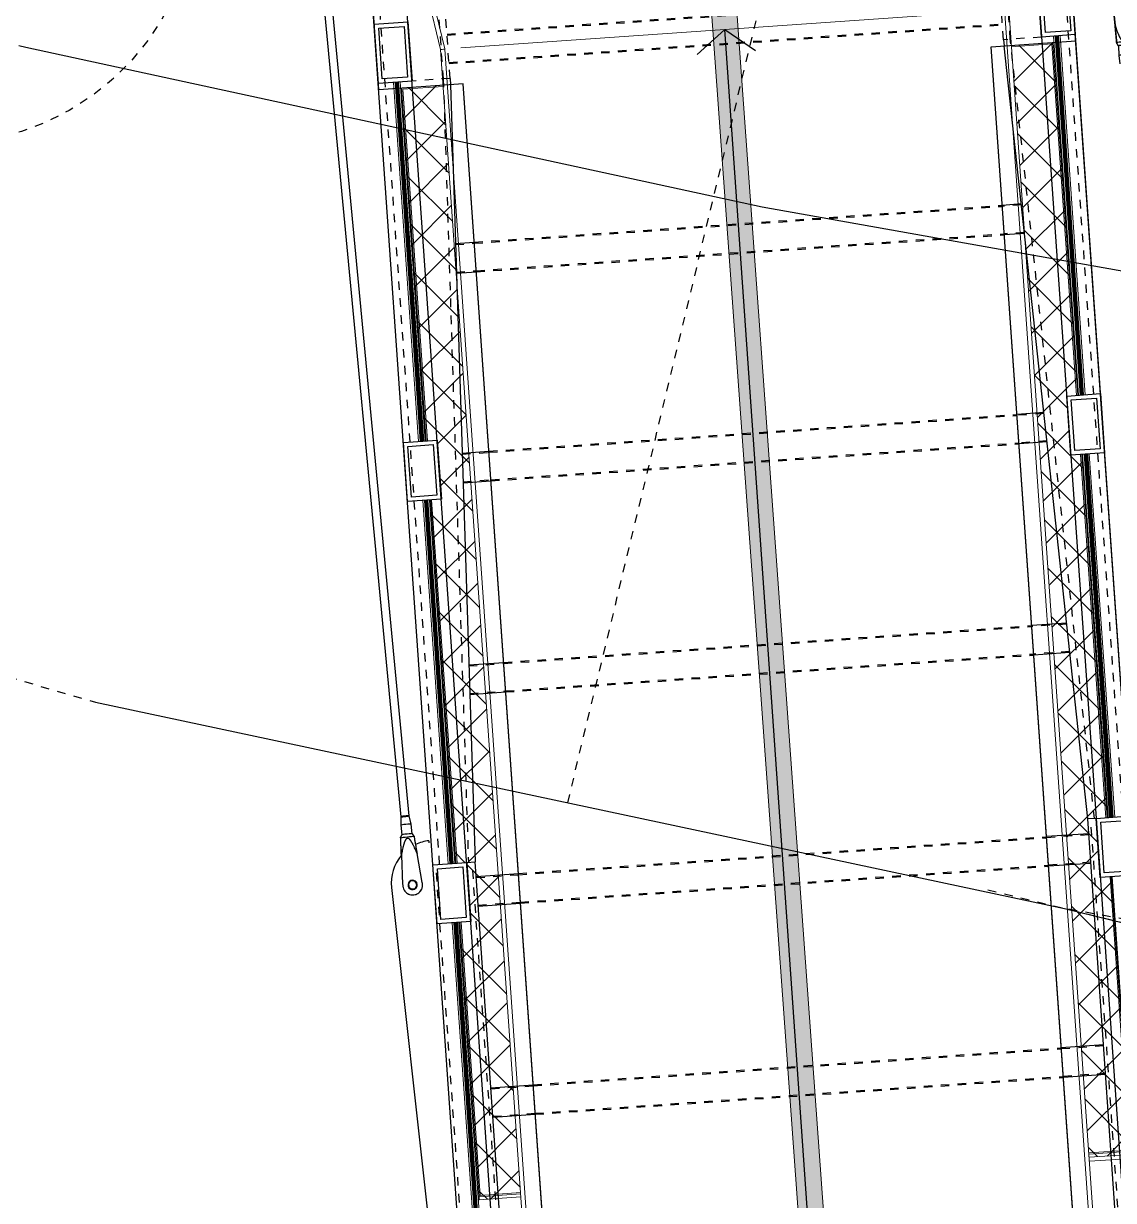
# Model space of a CAD drawing. Header units: millimetres. Extents: x 50357 to 985146, y 723188 to 1803594.
# Drawn here: x 834399.42 to 834412.29, y 820189.95 to 820203.85 of the extents above; entities that cross this region are included whole.
import ezdxf
from ezdxf.xclip import XClip

# ---------------------------------------------------------------- set-up
doc = ezdxf.new("R2010")
doc.units = ezdxf.units.MM
doc.header["$LTSCALE"] = 3
doc.header["$MEASUREMENT"] = 0
doc.linetypes.add('x-baseplan$0$DGN Style 2', pattern=[1.94727e-06, 0, -1.94727e-06])
doc.linetypes.add('XXASB-PIW-ARC-DWG-1012-MWP-XXXX-WS3-XC$0$XXXXX-PIW-P-ASB_BRIDGE_DECK_STR-XXX$0$Member Hidden', pattern=[4.5, 2.5, -2])
doc.layers.add('00_Xref', color=7, linetype='Continuous')
for name, color, linetype, true_color in [('WKD071__', 7, 'Continuous', 0x6e6e6e), ('x-baseplan$0$AR-ROAD_AR_BS_MI_', 7, 'Continuous', 0x6d6d6d), ('XXASB-PIW-ARC-DWG-1012-MWP-XXXX-WS3-XC$0$XXXXX-PIW-P-ASB_BRIDGE_DECK_ARC-XXX$0$A-GENM_PATT', 7, 'Continuous', 0x6e6e6e), ('XXASB-PIW-ARC-DWG-1012-MWP-XXXX-WS3-XC$0$XXXXX-PIW-P-ASB_BRIDGE_DECK_STR-XXX$0$A-GENM', 7, 'Continuous', 0x6e6e6e), ('XXASB-PIW-ARC-DWG-1012-MWP-XXXX-WS3-XC$0$XXXXX-PIW-P-ASB_BRIDGE_DECK_STR-XXX$0$ADS280__', 7, 'Continuous', 0x6e6e6e), ('XXASB-PIW-ARC-DWG-1012-MWP-XXXX-WS3-XC$0$XXXXX-PIW-P-ASB_BRIDGE_DECK_STR-XXX$0$ADS280_B', 7, 'Continuous', 0x6e6e6e), ('XXASB-PIW-ARC-DWG-1012-MWP-XXXX-WS3-XC$0$XXXXX-PIW-P-ASB_BRIDGE_DECK_STR-XXX$0$ADS280_BSteel', 7, 'Continuous', 0x6e6e6e), ('XXASB-PIW-ARC-DWG-1012-MWP-XXXX-WS3-XC$0$XXXXX-PIW-P-ASB_BRIDGE_DECK_STR-XXX$0$ADS280_C', 7, 'Continuous', 0x6e6e6e), ('XXASB-PIW-ARC-DWG-1012-MWP-XXXX-WS3-XC$0$XXXXX-PIW-P-ASB_BRIDGE_DECK_STR-XXX$0$ADS280_H', 7, 'XXASB-PIW-ARC-DWG-1012-MWP-XXXX-WS3-XC$0$XXXXX-PIW-P-ASB_BRIDGE_DECK_STR-XXX$0$Member Hidden', 0x6e6e6e)]:
    doc.layers.add(name, color=color, linetype=linetype, true_color=true_color)
for name, color, linetype, lineweight, true_color in [('XXASB-PIW-ARC-DWG-1012-MWP-XXXX-WS3-XC$0$XXXXX-PIW-P-ASB_BRIDGE_DECK_ARC-XXX$0$A-FLOR', 7, 'Continuous', 25, 0x6e6e6e), ('XXASB-PIW-ARC-DWG-1012-MWP-XXXX-WS3-XC$0$XXXXX-PIW-P-ASB_BRIDGE_DECK_ARC-XXX$0$A-FLOR-HRAL', 7, 'Continuous', 13, 0x6e6e6e), ('XXASB-PIW-ARC-DWG-1012-MWP-XXXX-WS3-XC$0$XXXXX-PIW-P-ASB_BRIDGE_DECK_ARC-XXX$0$A-GENM', 7, 'Continuous', 13, 0x6e6e6e), ('XXASB-PIW-ARC-DWG-1012-MWP-XXXX-WS3-XC$0$XXXXX-PIW-P-ASB_BRIDGE_DECK_ARC-XXX$0$ADS280__', 7, 'Continuous', 13, 0x6e6e6e), ('XXASB-PIW-ARC-DWG-1012-MWP-XXXX-WS3-XC$0$XXXXX-PIW-P-ASB_BRIDGE_DECK_ARC-XXX$0$P-SANR-FIXT', 7, 'Continuous', 13, 0x6e6e6e), ('XXASB-PIW-ARC-DWG-1012-MWP-XXXX-WS3-XC$0$XXXXX-PIW-P-ASB_BRIDGE_DECK_ARC-XXX$0$Q-SPCQ', 7, 'Continuous', 13, 0x6e6e6e)]:
    doc.layers.add(name, color=color, linetype=linetype, lineweight=lineweight, true_color=true_color)

# ---------------------------------------------------------------- blocks, each defined once
blk = doc.blocks.new('x-baseplan')
blk.add_lwpolyline([(834550.55, 818213.81), (834557.171, 818119.106), (834549.739, 818118.586), (834547.98, 818143.75), (834547.581, 818143.722), (834547.541, 818144.296), (834539.964, 818143.766), (834540.021, 818142.96), (834532.454, 818142.451), (834523.973, 818144.32), (834526.254, 818154.672), (834539.411, 818151.675), (834539.646, 818148.322), (834547.222, 818148.851), (834547.183, 818149.408), (834547.582, 818149.436), (834542.996, 818215.041), (834543.221, 818215.057), (834550.326, 818213.794), (834550.55, 818213.81)])
at = {"layer": 'x-baseplan$0$AR-ROAD_AR_BS_MI_', "linetype": 'x-baseplan$0$DGN Style 2'}
blk.add_line((834545.323, 818199.52), (834548.491, 818212.67), dxfattribs=at)
at = {"layer": 'x-baseplan$0$AR-ROAD_AR_BS_MI_', "linetype": 'x-baseplan$0$DGN Style 2', "flags": 128}
for points in [[(834502.384, 818234.995), (834502.749, 818234.26), (834503.114, 818233.556), (834503.491, 818232.859), (834503.88, 818232.169), (834504.281, 818231.485), (834504.694, 818230.808), (834505.119, 818230.139), (834505.555, 818229.477), (834506.003, 818228.823), (834506.462, 818228.177), (834506.933, 818227.539), (834507.414, 818226.91), (834507.907, 818226.288), (834508.41, 818225.676), (834509.263, 818224.685), (834509.787, 818224.104), (834510.322, 818223.532), (834510.866, 818222.969), (834511.42, 818222.416), (834511.984, 818221.873), (834512.557, 818221.34), (834513.139, 818220.816), (834513.73, 818220.303), (834514.33, 818219.801), (834514.939, 818219.309), (834515.557, 818218.828), (834516.182, 818218.357), (834516.816, 818217.898), (834517.458, 818217.449), (834518.107, 818217.012), (834518.764, 818216.587), (834519.428, 818216.172), (834520.099, 818215.77), (834520.778, 818215.379), (834521.137, 818216.12), (834522.519, 818215.323), (834522.166, 818214.563), (834526.215, 818212.537), (834531.614, 818210.242), (834538.924, 818208.441)], [(834532.616, 818202.932), (834536.596, 818201.62), (834539.746, 818200.708)], [(834550.285, 818198.492), (834551.187, 818198.271), (834554.039, 818197.573), (834562.231, 818195.94), (834570.487, 818194.661), (834578.789, 818193.74), (834587.124, 818193.179)]]:
    blk.add_lwpolyline(points, dxfattribs=at)
at = {"layer": 'x-baseplan$0$AR-ROAD_AR_BS_MI_', "flags": 128}
for points in [[(834538.924, 818208.441), (834547.617, 818206.556), (834556.27, 818205.017), (834564.975, 818203.815), (834573.721, 818202.952), (834585.23, 818202.54), (834596.745, 818202.447)], [(834539.746, 818200.708), (834551.187, 818198.271), (834554.039, 818197.573), (834562.231, 818195.94), (834570.487, 818194.661), (834578.789, 818193.74), (834587.124, 818193.179), (834608.553, 818192.725), (834628.932, 818192.737)]]:
    blk.add_lwpolyline(points, dxfattribs=at)
at = {"layer": 'x-baseplan$0$AR-ROAD_AR_BS_MI_', "linetype": 'x-baseplan$0$DGN Style 2', "extrusion": (0, 0, -1)}
blk.add_arc((-834537.951, 818210.301), 3, 193.4408, 287.1506, dxfattribs=at)
at = {"layer": 'x-baseplan$0$AR-ROAD_AR_BS_MI_', "linetype": 'x-baseplan$0$DGN Style 2'}
blk.add_open_spline([(834573.708, 818195.143), (834573.645, 818195.144), (834571.696, 818195.171), (834568.469, 818195.576), (834565.263, 818195.949), (834562.454, 818196.395), (834559.798, 818196.803), (834557.136, 818197.182), (834554.322, 818197.704), (834552.752, 818197.988), (834551.182, 818198.272)], degree=3, knots=[0, 0, 0, 0, 0.00796, 0.246538, 0.434283, 0.434283, 0.622028, 0.789285, 0.789285, 1, 1, 1, 1], dxfattribs=at)
blk = doc.blocks.new('XXASB-PIW-ARC-DWG-1012-MWP-XXXX-WS3-XC$0$XXXXX-PIW-P-ASB_BRIDGE_DECK_ARC-XXX$0$Top Rail Type - Top Rail_Internal_-3272164-DECK F_F_L__ARC')
at = {"layer": 'XXASB-PIW-ARC-DWG-1012-MWP-XXXX-WS3-XC$0$XXXXX-PIW-P-ASB_BRIDGE_DECK_ARC-XXX$0$A-FLOR-HRAL'}
for p, q in [((-673710, 170824), (-673760, 170824)), ((-673760, 170824), (-673760, 167058)), ((-673710, 170824), (-673710, 167062)), ((-673760, 167058), (-673385, 164858)), ((-673710, 167062), (-673335, 164864)), ((-673385, 164857), (-673384, 164855)), ((-673335, 164864), (-673384, 164855))]:
    blk.add_line(p, q, dxfattribs=at)
blk = doc.blocks.new('XXASB-PIW-ARC-DWG-1012-MWP-XXXX-WS3-XC$0$XXXXX-PIW-P-ASB_BRIDGE_DECK_ARC-XXX$0$Top Rail Type - Top Rail_Internal_-3272771-DECK F_F_L__ARC')
at = {"layer": 'XXASB-PIW-ARC-DWG-1012-MWP-XXXX-WS3-XC$0$XXXXX-PIW-P-ASB_BRIDGE_DECK_ARC-XXX$0$A-FLOR-HRAL'}
for p, q in [((-673385, 164859), (-673335, 164859)), ((-673385, 127659), (-673385, 164859)), ((-673335, 127659), (-673335, 164859))]:
    blk.add_line(p, q, dxfattribs=at)
blk = doc.blocks.new('XXASB-PIW-ARC-DWG-1012-MWP-XXXX-WS3-XC$0$XXXXX-PIW-P-ASB_BRIDGE_DECK_ARC-XXX$0$Top Rail Type - Top Rail_Internal_-3272781-DECK F_F_L__ARC')
at = {"layer": 'XXASB-PIW-ARC-DWG-1012-MWP-XXXX-WS3-XC$0$XXXXX-PIW-P-ASB_BRIDGE_DECK_ARC-XXX$0$A-FLOR-HRAL'}
for p, q in [((-666710, 127659), (-666710, 164873)), ((-666660, 127659), (-666660, 164870))]:
    blk.add_line(p, q, dxfattribs=at)
blk = doc.blocks.new('XXASB-PIW-ARC-DWG-1012-MWP-XXXX-WS3-XC$0$XXXXX-PIW-P-ASB_BRIDGE_DECK_ARC-XXX$0$Railing - Railing-3272793-DECK F_F_L__ARC')
at = {"layer": 'XXASB-PIW-ARC-DWG-1012-MWP-XXXX-WS3-XC$0$XXXXX-PIW-P-ASB_BRIDGE_DECK_ARC-XXX$0$A-FLOR-HRAL'}
for p, q in [((-666157, 164509), (-666157, 160259)), ((-666138, 160259), (-666138, 164509)), ((-666135, 160259), (-666135, 164509)), ((-666128, 160259), (-666128, 164509)), ((-666126, 160259), (-666126, 164509)), ((-666125, 160259), (-666125, 164509)), ((-666119, 160259), (-666119, 164509)), ((-666118, 160259), (-666118, 164509)), ((-666117, 160259), (-666117, 164509)), ((-666116, 160259), (-666116, 164509)), ((-666110, 160259), (-666110, 164509)), ((-666109, 160259), (-666109, 164509)), ((-666107, 160259), (-666107, 164509)), ((-666099, 160259), (-666099, 164509)), ((-666097, 160259), (-666097, 164509)), ((-666078, 160259), (-666078, 164509)), ((-666157, 159559), (-666157, 155259)), ((-666138, 155259), (-666138, 159559)), ((-666135, 155259), (-666135, 159559)), ((-666128, 155259), (-666128, 159559)), ((-666126, 155259), (-666126, 159559)), ((-666125, 155259), (-666125, 159559)), ((-666119, 155259), (-666119, 159559)), ((-666118, 155259), (-666118, 159559)), ((-666117, 155259), (-666117, 159559)), ((-666116, 155259), (-666116, 159559)), ((-666110, 155259), (-666110, 159559)), ((-666109, 155259), (-666109, 159559)), ((-666107, 155259), (-666107, 159559)), ((-666099, 155259), (-666099, 159559)), ((-666097, 155259), (-666097, 159559)), ((-666078, 155259), (-666078, 159559)), ((-666157, 154559), (-666157, 150259))]:
    blk.add_line(p, q, dxfattribs=at)
blk = doc.blocks.new('XXASB-PIW-ARC-DWG-1012-MWP-XXXX-WS3-XC$0$XXXXX-PIW-P-ASB_BRIDGE_DECK_ARC-XXX$0$Railing - Railing-3272798-DECK F_F_L__ARC')
at = {"layer": 'XXASB-PIW-ARC-DWG-1012-MWP-XXXX-WS3-XC$0$XXXXX-PIW-P-ASB_BRIDGE_DECK_ARC-XXX$0$A-FLOR-HRAL'}
for p, q in [((-673967, 164509), (-673967, 160259)), ((-673948, 164509), (-673948, 160259)), ((-673945, 164509), (-673945, 160259)), ((-673938, 164509), (-673938, 160259)), ((-673936, 164509), (-673936, 160259)), ((-673935, 164509), (-673935, 160259)), ((-673929, 164509), (-673929, 160259)), ((-673928, 164509), (-673928, 160259)), ((-673927, 164509), (-673927, 160259)), ((-673926, 164509), (-673926, 160259)), ((-673920, 164509), (-673920, 160259)), ((-673919, 164509), (-673919, 160259)), ((-673917, 164509), (-673917, 160259)), ((-673909, 164509), (-673909, 160259)), ((-673907, 164509), (-673907, 160259)), ((-673888, 160259), (-673888, 164509)), ((-673967, 159559), (-673967, 155259)), ((-673948, 159559), (-673948, 155259)), ((-673945, 159559), (-673945, 155259)), ((-673938, 159559), (-673938, 155259)), ((-673936, 159559), (-673936, 155259)), ((-673935, 159559), (-673935, 155259)), ((-673929, 159559), (-673929, 155259)), ((-673928, 159559), (-673928, 155259)), ((-673927, 159559), (-673927, 155259)), ((-673926, 159559), (-673926, 155259)), ((-673920, 159559), (-673920, 155259)), ((-673919, 159559), (-673919, 155259)), ((-673917, 159559), (-673917, 155259)), ((-673909, 159559), (-673909, 155259)), ((-673907, 159559), (-673907, 155259)), ((-673888, 155259), (-673888, 159559)), ((-673967, 154559), (-673967, 150259)), ((-673948, 154559), (-673948, 150259)), ((-673945, 154559), (-673945, 150259)), ((-673938, 154559), (-673938, 150259)), ((-673936, 154559), (-673936, 150259)), ((-673935, 154559), (-673935, 150259)), ((-673929, 154559), (-673929, 150259)), ((-673928, 154559), (-673928, 150259)), ((-673927, 154559), (-673927, 150259)), ((-673926, 154559), (-673926, 150259)), ((-673920, 154559), (-673920, 150259)), ((-673919, 154559), (-673919, 150259)), ((-673917, 154559), (-673917, 150259)), ((-673909, 154559), (-673909, 150259)), ((-673907, 154559), (-673907, 150259)), ((-673888, 150259), (-673888, 154559))]:
    blk.add_line(p, q, dxfattribs=at)
blk = doc.blocks.new('XXASB-PIW-ARC-DWG-1012-MWP-XXXX-WS3-XC$0$XXXXX-PIW-P-ASB_BRIDGE_DECK_ARC-XXX$0$downloadobjectfile_id_f130b83e-608a-4d51-b684-7da7664b877b - 2_-2256823-DECK F_F_L__ARC')
at = {"layer": 'XXASB-PIW-ARC-DWG-1012-MWP-XXXX-WS3-XC$0$XXXXX-PIW-P-ASB_BRIDGE_DECK_ARC-XXX$0$P-SANR-FIXT'}
for p, q in [((-246, 250), (-235, 250)), ((-235, 250), (-246, 250)), ((-235, -250), (-246, -250)), ((-246, -250), (-235, -250))]:
    blk.add_line(p, q, dxfattribs=at)
blk = doc.blocks.new('XXASB-PIW-ARC-DWG-1012-MWP-XXXX-WS3-XC$0$XXXXX-PIW-P-ASB_BRIDGE_DECK_ARC-XXX')
at = {"layer": 'XXASB-PIW-ARC-DWG-1012-MWP-XXXX-WS3-XC$0$XXXXX-PIW-P-ASB_BRIDGE_DECK_ARC-XXX$0$A-GENM_PATT'}
h = blk.add_hatch(dxfattribs=at)
h.set_pattern_fill('ANSI37', color=256, scale=3000)
h.set_pattern_definition([(45, (6708.63, 468.96), (-265.16504294, 265.16504294), []), (135, (6708.63, 468.96), (-265.16504294, -265.16504294), [])])
h.paths.add_polyline_path([(834551970, 818195367), (834551479, 818195333), (834550561, 818208463), (834551052, 818208498), (834551343, 818204332), (834551214, 818204323), (834551262, 818203625), (834551392, 818203634), (834551692, 818199344), (834551562, 818199335), (834551611, 818198637), (834551741, 818198646)])
h = blk.add_hatch(dxfattribs=at)
h.set_pattern_fill('ANSI37', color=256, scale=3000)
h.set_pattern_definition([(45, (0, 0), (-265.16504294, 265.16504294), []), (135, (0, 0), (-265.16504294, -265.16504294), [])])
h.paths.add_polyline_path([(834544279, 818194830), (834544770, 818194864), (834543852, 818207994), (834543361, 818207960), (834543652, 818203794), (834543782, 818203803), (834543831, 818203105), (834543701, 818203096), (834544001, 818198806), (834544130, 818198815), (834544179, 818198117), (834544050, 818198108)])
at = {"layer": 'XXASB-PIW-ARC-DWG-1012-MWP-XXXX-WS3-XC$0$XXXXX-PIW-P-ASB_BRIDGE_DECK_ARC-XXX$0$Q-SPCQ'}
h = blk.add_hatch(dxfattribs=at)
h.set_pattern_fill('FLEX', color=256, scale=10, angle=93.9987)
h.set_pattern_definition([(93.998705, (834733143.105, 817782021.74), (-63.345417, -4.4281045), [63.5, -63.5]), (138.998705, (834733138.677, 817782085.085), (-63.345417, -4.4281045), [15.875, -58.052561, 15.875, -89.802561])])
h.paths.add_polyline_path([(834551476, 818147152), (834551775, 818147173), (834546924, 818214372), (834546620, 818214426)])
at = {"layer": 'XXASB-PIW-ARC-DWG-1012-MWP-XXXX-WS3-XC$0$XXXXX-PIW-P-ASB_BRIDGE_DECK_ARC-XXX$0$A-FLOR'}
blk.add_line((834551685, 818144159), (834547177, 818208652), dxfattribs=at)
at = {"layer": 'XXASB-PIW-ARC-DWG-1012-MWP-XXXX-WS3-XC$0$XXXXX-PIW-P-ASB_BRIDGE_DECK_ARC-XXX$0$A-GENM'}
for p, q in [((834551052, 818208498), (834550561, 818208463)), ((834551344, 818204332), (834551052, 818208498)), ((834550562, 818208448), (834551038, 818208482)), ((834550562, 818208448), (834551038, 818208481)), ((834551038, 818208481), (834550562, 818208448)), ((834551038, 818208482), (834551329, 818204331)), ((834543852, 818207994), (834543361, 818207960)), ((834543361, 818207960), (834543652, 818203794)), ((834543377, 818207946), (834543853, 818207979)), ((834543377, 818207945), (834543853, 818207979)), ((834543853, 818207979), (834543377, 818207945)), ((834543667, 818203795), (834543377, 818207946)), ((834551377, 818203633), (834551677, 818199343)), ((834551692, 818199344), (834551392, 818203634)), ((834543701, 818203096), (834544001, 818198806)), ((834544016, 818198807), (834543716, 818203097)), ((834551726, 818198645), (834551952, 818195417)), ((834551968, 818195403), (834551741, 818198646)), ((834544050, 818198108), (834544276, 818194866)), ((834544290, 818194882), (834544065, 818198109)), ((834551952, 818195417), (834551475, 818195384)), ((834551476, 818195369), (834551968, 818195403)), ((834551970, 818195367), (834551479, 818195333)), ((834551983, 818195320), (834551482, 818195285)), ((834544276, 818194866), (834544768, 818194900)), ((834544767, 818194915), (834544290, 818194882)), ((834544279, 818194830), (834544276, 818194866)), ((834544770, 818194864), (834544279, 818194830))]:
    blk.add_line(p, q, dxfattribs=at)
at = {"layer": 'XXASB-PIW-ARC-DWG-1012-MWP-XXXX-WS3-XC$0$XXXXX-PIW-P-ASB_BRIDGE_DECK_ARC-XXX$0$ADS280__'}
for p, q in [((834543092, 818207941), (834542588, 818215140)), ((834550962, 818213657), (834551322, 818208516)), ((834547177, 818208652), (834550294, 818208870)), ((834550294, 818208870), (834547177, 818208652)), ((834547177, 818208652), (834544060, 818208434)), ((834550324, 818208447), (834551322, 818208516)), ((834544060, 818208434), (834544060, 818208434)), ((834550324, 818208447), (834554796, 818144477)), ((834544089, 818208011), (834543092, 818207941)), ((834548232, 818148750), (834544089, 818208011))]:
    blk.add_line(p, q, dxfattribs=at)
at = {"layer": 'XXASB-PIW-ARC-DWG-1012-MWP-XXXX-WS3-XC$0$XXXXX-PIW-P-ASB_BRIDGE_DECK_ARC-XXX$0$Q-SPCQ'}
blk.add_lwpolyline([(834551476, 818147152), (834551775, 818147173), (834546924, 818214372), (834546620, 818214426)], close=True, dxfattribs=at)
at = {"layer": 'XXASB-PIW-ARC-DWG-1012-MWP-XXXX-WS3-XC$0$XXXXX-PIW-P-ASB_BRIDGE_DECK_ARC-XXX$0$A-FLOR-HRAL', "rotation": 3.999000000000387}
for name in ['XXASB-PIW-ARC-DWG-1012-MWP-XXXX-WS3-XC$0$XXXXX-PIW-P-ASB_BRIDGE_DECK_ARC-XXX$0$Railing - Railing-3272798-DECK F_F_L__ARC', 'XXASB-PIW-ARC-DWG-1012-MWP-XXXX-WS3-XC$0$XXXXX-PIW-P-ASB_BRIDGE_DECK_ARC-XXX$0$Top Rail Type - Top Rail_Internal_-3272164-DECK F_F_L__ARC', 'XXASB-PIW-ARC-DWG-1012-MWP-XXXX-WS3-XC$0$XXXXX-PIW-P-ASB_BRIDGE_DECK_ARC-XXX$0$Railing - Railing-3272793-DECK F_F_L__ARC', 'XXASB-PIW-ARC-DWG-1012-MWP-XXXX-WS3-XC$0$XXXXX-PIW-P-ASB_BRIDGE_DECK_ARC-XXX$0$Top Rail Type - Top Rail_Internal_-3272781-DECK F_F_L__ARC', 'XXASB-PIW-ARC-DWG-1012-MWP-XXXX-WS3-XC$0$XXXXX-PIW-P-ASB_BRIDGE_DECK_ARC-XXX$0$Top Rail Type - Top Rail_Internal_-3272771-DECK F_F_L__ARC']:
    blk.add_blockref(name, (835227065, 818090920), dxfattribs=at)
at = {"layer": 'XXASB-PIW-ARC-DWG-1012-MWP-XXXX-WS3-XC$0$XXXXX-PIW-P-ASB_BRIDGE_DECK_ARC-XXX$0$P-SANR-FIXT', "rotation": 3.998410272239612}
blk.add_blockref('XXASB-PIW-ARC-DWG-1012-MWP-XXXX-WS3-XC$0$XXXXX-PIW-P-ASB_BRIDGE_DECK_ARC-XXX$0$downloadobjectfile_id_f130b83e-608a-4d51-b684-7da7664b877b - 2_-2256823-DECK F_F_L__ARC', (834543625, 818207554), dxfattribs=at)
blk = doc.blocks.new('XXASB-PIW-ARC-DWG-1012-MWP-XXXX-WS3-XC$0$XXXXX-PIW-P-ASB_BRIDGE_DECK_STR-XXX$0$Hanger Node - Hanger Node-V19-DECK F_F_L__STR')
at = {"layer": 'XXASB-PIW-ARC-DWG-1012-MWP-XXXX-WS3-XC$0$XXXXX-PIW-P-ASB_BRIDGE_DECK_STR-XXX$0$A-GENM'}
for p, q in [((834551872, 818207309), (834551872, 818207307)), ((834551872, 818207303), (834551872, 818207301)), ((834551874, 818207293), (834551908, 818206945)), ((834551874, 818207291), (834551874, 818207292)), ((834551874, 818207291), (834551887, 818207153)), ((834551935, 818207311), (834551935, 818207311)), ((834551935, 818207302), (834551935, 818207302)), ((834551945, 818207311), (834551945, 818207303)), ((834552035, 818207306), (834552035, 818207313)), ((834552045, 818207314), (834552045, 818207314)), ((834552045, 818207305), (834552045, 818207306)), ((834552094, 818206951), (834552107, 818207300)), ((834552102, 818207160), (834552107, 818207298)), ((834552107, 818207298), (834552107, 818207299)), ((834552108, 818207314), (834552108, 818207316)), ((834552108, 818207308), (834552108, 818207310)), ((834551908, 818206937), (834551884, 818207179)), ((834551887, 818207146), (834551884, 818207179)), ((834551888, 818207140), (834551887, 818207146)), ((834552104, 818207186), (834552094, 818206943)), ((834552103, 818207186), (834552102, 818207153)), ((834552102, 818207153), (834552102, 818207147)), ((834551928, 818206728), (834551945, 818206701)), ((834551948, 818206701), (834551952, 818206587)), ((834552071, 818206590), (834552068, 818206705)), ((834552071, 818206705), (834552086, 818206732)), ((834551952, 818206587), (834551964, 818206487)), ((834552064, 818206490), (834552071, 818206590))]:
    blk.add_line(p, q, dxfattribs=at)
at = {"layer": 'XXASB-PIW-ARC-DWG-1012-MWP-XXXX-WS3-XC$0$XXXXX-PIW-P-ASB_BRIDGE_DECK_STR-XXX$0$A-GENM', "flags": 128}
for points in [[(834551887, 818207153), (834551888, 818207144), (834551888, 818207139)], [(834552102, 818207145), (834552102, 818207150), (834552102, 818207160)]]:
    blk.add_lwpolyline(points, dxfattribs=at)
at = {"layer": 'XXASB-PIW-ARC-DWG-1012-MWP-XXXX-WS3-XC$0$XXXXX-PIW-P-ASB_BRIDGE_DECK_STR-XXX$0$A-GENM'}
for centre, major_axis, ratio, start_param, end_param in [((834551990, 818207312), (118, 4), 0.998865, 1.869237, 3.278356), ((834551990, 818207312), (118, 4), 0.998865, 6.146423, 7.497383), ((834551990, 818207310), (118, 4), 0.998865, 3.034419, 3.127367), ((834551990, 818207310), (118, 4), 0.998865, 3.134325, 3.278355), ((834551990, 818207313), (55, 1.6), 0.998865, 1.570796, 4.712389), ((834551990, 818207313), (55, 1.6), 0.998865, 3.362419, 4.712391), ((834551990, 818207313), (48.9, 1.5), 0.998865, 1.570799, 4.712391), ((834551990, 818207313), (55, 1.6), 0.998865, 4.71239, 7.853982), ((834551990, 818207313), (48.9, 1.5), 0.998865, 4.712389, 7.853982), ((834551990, 818207313), (55, 1.6), 0.998865, 4.712389, 6.062361), ((834551990, 818207310), (118, 4), 0.998865, 0.014225, 0.107174), ((834551990, 818207310), (118, 4), 0.998865, 6.146422, 6.290452), ((834552007, 818206741), (84.9, 2.5), 0.047623, 0.359433, 2.782159), ((834552008, 818206703), (63.3, 1.9), 0.047623, 0, 3.141593), ((834552008, 818206703), (63.3, 1.9), 0.047623, 3.169122, 3.452016), ((834552008, 818206703), (60, 1.8), 0.047623, 0, 3.141593), ((834552008, 818206703), (63.3, 1.9), 0.047623, 5.971859, 6.255656), ((834552011, 818206588), (60, 1.8), 0.047623, 0, 3.141592), ((834552014, 818206489), (50, 1.5), 0.047623, 2.202619, 2.243995), ((834552014, 818206489), (50, 1.5), 0.047623, 1.762845, 1.835806), ((834552014, 818206489), (50, 1.5), 0.047623, 1.305751, 1.378747), ((834552014, 818206489), (50, 1.5), 0.047623, 0.897598, 0.938973), ((834552014, 818206489), (50, 1.5), 0.047623, 0.364112, 0.505319)]:
    blk.add_ellipse(centre, major_axis=major_axis, ratio=ratio, start_param=start_param, end_param=end_param, dxfattribs=at)
for points, knots in [([(834551908, 818206945), (834551911, 818206936), (834551917, 818206918), (834551926, 818206891), (834551934, 818206868), (834551942, 818206850), (834551946, 818206839), (834551950, 818206830), (834551953, 818206823), (834551955, 818206818), (834551958, 818206813), (834551959, 818206810), (834551961, 818206807), (834551963, 818206803), (834551966, 818206797), (834551969, 818206792), (834551971, 818206788), (834551972, 818206786), (834551973, 818206785), (834551975, 818206783), (834551976, 818206781), (834551978, 818206779), (834551980, 818206776), (834551983, 818206772), (834551986, 818206768), (834551990, 818206765), (834551991, 818206764), (834551993, 818206764), (834551994, 818206763), (834551996, 818206762), (834551999, 818206762), (834552003, 818206761), (834552006, 818206761), (834552010, 818206761), (834552014, 818206762), (834552016, 818206763), (834552018, 818206764), (834552020, 818206764), (834552021, 818206765), (834552023, 818206766), (834552026, 818206769), (834552029, 818206773), (834552032, 818206777), (834552034, 818206781), (834552036, 818206783), (834552037, 818206785), (834552038, 818206787), (834552039, 818206788), (834552040, 818206790), (834552042, 818206794), (834552045, 818206800), (834552047, 818206805), (834552049, 818206810), (834552051, 818206813), (834552052, 818206816), (834552054, 818206821), (834552056, 818206826), (834552059, 818206833), (834552062, 818206842), (834552066, 818206854), (834552072, 818206872), (834552079, 818206895), (834552087, 818206923), (834552092, 818206942), (834552094, 818206951)], [0, 0, 0, 0, 0.066667, 0.133333, 0.2, 0.233333, 0.266667, 0.283333, 0.3, 0.316667, 0.325, 0.333333, 0.341667, 0.35, 0.366667, 0.383333, 0.391667, 0.395833, 0.4, 0.404167, 0.408333, 0.416667, 0.425, 0.433333, 0.45, 0.458333, 0.4625, 0.466667, 0.470833, 0.475, 0.483333, 0.491667, 0.5, 0.508333, 0.516667, 0.525, 0.529167, 0.533333, 0.5375, 0.541667, 0.55, 0.566667, 0.575, 0.583333, 0.591667, 0.595833, 0.6, 0.604167, 0.608333, 0.616667, 0.633333, 0.65, 0.658333, 0.666667, 0.675, 0.683333, 0.7, 0.716667, 0.733333, 0.766667, 0.8, 0.866667, 0.933333, 1, 1, 1, 1]), ([(834551927, 818206740), (834551927, 818206746), (834551925, 818206760), (834551924, 818206780), (834551922, 818206801), (834551920, 818206821), (834551918, 818206842), (834551915, 818206869), (834551912, 818206904), (834551909, 818206931), (834551908, 818206945)], [0, 0, 0, 0, 0.1, 0.2, 0.3, 0.4, 0.5, 0.6, 0.8, 0.9989289, 0.9989289, 0.9989289, 0.9989289]), ([(834551908, 818206937), (834551909, 818206924), (834551912, 818206897), (834551915, 818206863), (834551918, 818206836), (834551920, 818206816), (834551922, 818206796), (834551924, 818206776), (834551926, 818206756), (834551927, 818206743), (834551928, 818206737)], [0, 0, 0, 0, 0.2, 0.4, 0.5, 0.6, 0.7, 0.8, 0.9, 1, 1, 1, 1]), ([(834552094, 818206951), (834552094, 818206937), (834552093, 818206909), (834552091, 818206875), (834552090, 818206847), (834552089, 818206826), (834552089, 818206806), (834552088, 818206785), (834552087, 818206765), (834552087, 818206751), (834552086, 818206744)], [0.0010711, 0.0010711, 0.0010711, 0.0010711, 0.2, 0.4, 0.5, 0.6, 0.7, 0.8, 0.9, 1, 1, 1, 1]), ([(834552087, 818206742), (834552087, 818206748), (834552087, 818206761), (834552088, 818206781), (834552089, 818206801), (834552090, 818206821), (834552090, 818206841), (834552091, 818206868), (834552093, 818206902), (834552094, 818206929), (834552094, 818206943)], [0, 0, 0, 0, 0.1, 0.2, 0.3, 0.4, 0.5, 0.6, 0.8, 1, 1, 1, 1]), ([(834551929, 818206728), (834551929, 818206728), (834551928, 818206728), (834551928, 818206729), (834551928, 818206731), (834551928, 818206733), (834551928, 818206735), (834551928, 818206737), (834551927, 818206740)], [0, 0, 0, 0, 0.166667, 0.333333, 0.5, 0.583333, 0.666667, 1, 1, 1, 1]), ([(834551928, 818206737), (834551928, 818206735), (834551928, 818206733), (834551928, 818206731), (834551928, 818206730), (834551928, 818206729), (834551928, 818206729)], [0, 0, 0, 0, 0.3333333, 0.4166667, 0.5, 0.6666667, 0.6666667, 0.6666667, 0.6666667]), ([(834552086, 818206744), (834552086, 818206742), (834552086, 818206740), (834552086, 818206737), (834552086, 818206736), (834552086, 818206734), (834552086, 818206733), (834552086, 818206732), (834552086, 818206732)], [0, 0, 0, 0, 0.333333, 0.416667, 0.5, 0.666667, 0.833333, 1, 1, 1, 1]), ([(834552086, 818206733), (834552086, 818206734), (834552086, 818206734), (834552086, 818206736), (834552086, 818206738), (834552086, 818206740), (834552087, 818206742)], [0.3333333, 0.3333333, 0.3333333, 0.3333333, 0.5, 0.5833333, 0.6666667, 1, 1, 1, 1])]:
    blk.add_open_spline(points, degree=3, knots=knots, dxfattribs=at)
blk = doc.blocks.new('XXASB-PIW-ARC-DWG-1012-MWP-XXXX-WS3-XC$0$XXXXX-PIW-P-ASB_BRIDGE_DECK_STR-XXX$0$Hanger Joint 2 - Hanger Joint 2-2169449-DECK F_F_L__STR')
at = {"layer": 'XXASB-PIW-ARC-DWG-1012-MWP-XXXX-WS3-XC$0$XXXXX-PIW-P-ASB_BRIDGE_DECK_STR-XXX$0$A-GENM'}
for p, q in [((834543688, 818199048), (834543686, 818199071)), ((834543243, 818198520), (834543769, 818193754)), ((834544267, 818193805), (834544266, 818193809)), ((834543769, 818193754), (834543770, 818193750))]:
    blk.add_line(p, q, dxfattribs=at)
for centre, major_axis, start_param, end_param in [((834543740, 818198575), (497, 55), 1.570796, 1.905189), ((834543740, 818198575), (497, 55), 2.330139, 3.141592), ((834543918, 818193771), (149, 16), 3.698435, 4.323537), ((834543919, 818193767), (149, 16), 3.734927, 4.249743)]:
    blk.add_ellipse(centre, major_axis=major_axis, ratio=0.998865, start_param=start_param, end_param=end_param, dxfattribs=at)
blk = doc.blocks.new('XXASB-PIW-ARC-DWG-1012-MWP-XXXX-WS3-XC$0$XXXXX-PIW-P-ASB_BRIDGE_DECK_STR-XXX$0$Hanger Node - Hanger Node-V25-DECK F_F_L__STR')
at = {"layer": 'XXASB-PIW-ARC-DWG-1012-MWP-XXXX-WS3-XC$0$XXXXX-PIW-P-ASB_BRIDGE_DECK_STR-XXX$0$A-GENM'}
for p, q in [((834543352, 818199355), (834543353, 818199255)), ((834543473, 818199268), (834543452, 818199366)), ((834543353, 818199255), (834543366, 818199140)), ((834543485, 818199153), (834543473, 818199268)), ((834543363, 818199140), (834543350, 818199112)), ((834543507, 818199129), (834543489, 818199154)), ((834543606, 818198578), (834543544, 818198922)), ((834543359, 818198901), (834543374, 818198553)), ((834543374, 818198536), (834543375, 818198534)), ((834543375, 818198530), (834543375, 818198528)), ((834543437, 818198544), (834543437, 818198543)), ((834543438, 818198535), (834543438, 818198535)), ((834543447, 818198544), (834543448, 818198537)), ((834543537, 818198547), (834543536, 818198554)), ((834543546, 818198555), (834543546, 818198556)), ((834543547, 818198547), (834543547, 818198547)), ((834543609, 818198560), (834543609, 818198562)), ((834543610, 818198554), (834543610, 818198556))]:
    blk.add_line(p, q, dxfattribs=at)
for centre, major_axis, ratio, start_param, end_param in [((834543402, 818199360), (49.7, 5.5), 0.047623, 2.754291, 3.136825), ((834543402, 818199360), (49.7, 5.5), 0.047623, 2.334114, 2.66736), ((834543402, 818199360), (49.7, 5.5), 0.047623, 2.01491, 2.243995), ((834543402, 818199360), (49.7, 5.5), 0.047623, 1.536977, 1.604616), ((834543402, 818199360), (49.7, 5.5), 0.047623, 0.897598, 1.126683), ((834543402, 818199360), (49.7, 5.5), 0.047623, 0.474233, 0.807479), ((834543402, 818199360), (49.7, 5.5), 0.047623, 0.004768, 0.387302), ((834543413, 818199261), (59.6, 6.6), 0.047623, 0.004768, 3.136825), ((834543430, 818199110), (84.5, 9.3), 0.047623, 0.359433, 2.782159), ((834543426, 818199147), (63, 6.9), 0.047623, 0.02753, 3.114063), ((834543492, 818198549), (117, 13), 0.998865, 3.004831, 6.419948), ((834543492, 818198547), (117, 13), 0.998865, 3.009633, 3.130305), ((834543492, 818198547), (117, 13), 0.998865, 3.137225, 6.287551), ((834543492, 818198550), (54.7, 6), 0.998865, 1.570795, 4.712388), ((834543492, 818198550), (48.6, 5.4), 0.998865, 1.570796, 4.712389), ((834543492, 818198549), (54.7, 6), 0.998865, 3.362417, 4.712389), ((834543492, 818198550), (54.7, 6), 0.998865, 4.712391, 7.853983), ((834543492, 818198550), (48.6, 5.4), 0.998865, 4.71239, 7.853983), ((834543492, 818198549), (54.7, 6), 0.998865, 4.712392, 6.062364), ((834543492, 818198547), (117, 13), 0.998865, 0.011287, 0.131959)]:
    blk.add_ellipse(centre, major_axis=major_axis, ratio=ratio, start_param=start_param, end_param=end_param, dxfattribs=at)
for points, knots in [([(834543351, 818199102), (834543351, 818199104), (834543350, 818199106), (834543350, 818199108), (834543350, 818199110), (834543350, 818199111), (834543350, 818199112), (834543350, 818199112), (834543350, 818199112)], [0, 0, 0, 0, 0.333333, 0.416667, 0.5, 0.666667, 0.833333, 1, 1, 1, 1]), ([(834543359, 818198901), (834543358, 818198915), (834543357, 818198942), (834543356, 818198976), (834543355, 818199003), (834543354, 818199023), (834543353, 818199043), (834543352, 818199063), (834543351, 818199083), (834543351, 818199096), (834543351, 818199102)], [0, 0, 0, 0, 0.2, 0.4, 0.5, 0.6, 0.7, 0.8, 0.9, 1, 1, 1, 1]), ([(834543544, 818198922), (834543541, 818198931), (834543533, 818198949), (834543522, 818198975), (834543511, 818198997), (834543503, 818199014), (834543497, 818199025), (834543493, 818199034), (834543489, 818199040), (834543486, 818199045), (834543484, 818199049), (834543482, 818199053), (834543480, 818199056), (834543478, 818199060), (834543474, 818199065), (834543471, 818199070), (834543469, 818199073), (834543467, 818199075), (834543466, 818199077), (834543465, 818199078), (834543463, 818199080), (834543461, 818199082), (834543459, 818199085), (834543455, 818199089), (834543452, 818199093), (834543448, 818199095), (834543446, 818199096), (834543445, 818199096), (834543443, 818199097), (834543441, 818199097), (834543438, 818199098), (834543435, 818199098), (834543431, 818199098), (834543428, 818199097), (834543424, 818199096), (834543421, 818199095), (834543419, 818199094), (834543418, 818199093), (834543417, 818199093), (834543415, 818199091), (834543412, 818199088), (834543410, 818199084), (834543407, 818199080), (834543405, 818199076), (834543404, 818199073), (834543403, 818199071), (834543402, 818199070), (834543401, 818199068), (834543400, 818199066), (834543398, 818199062), (834543396, 818199056), (834543394, 818199051), (834543392, 818199046), (834543391, 818199043), (834543390, 818199039), (834543389, 818199035), (834543387, 818199029), (834543385, 818199022), (834543382, 818199012), (834543379, 818199001), (834543375, 818198982), (834543370, 818198958), (834543364, 818198930), (834543361, 818198911), (834543359, 818198901)], [0, 0, 0, 0, 0.066667, 0.133333, 0.2, 0.233333, 0.266667, 0.283333, 0.3, 0.316667, 0.325, 0.333333, 0.341667, 0.35, 0.366667, 0.383333, 0.391667, 0.395833, 0.4, 0.404167, 0.408333, 0.416667, 0.425, 0.433333, 0.45, 0.458333, 0.4625, 0.466667, 0.470833, 0.475, 0.483333, 0.491667, 0.5, 0.508333, 0.516667, 0.525, 0.529167, 0.533333, 0.5375, 0.541667, 0.55, 0.566667, 0.575, 0.583333, 0.591667, 0.595833, 0.6, 0.604167, 0.608333, 0.616667, 0.633333, 0.65, 0.658333, 0.666667, 0.675, 0.683333, 0.7, 0.716667, 0.733333, 0.766667, 0.8, 0.866667, 0.933333, 1, 1, 1, 1]), ([(834543507, 818199129), (834543507, 818199129), (834543507, 818199129), (834543507, 818199128), (834543507, 818199127), (834543508, 818199126), (834543508, 818199124), (834543508, 818199122), (834543509, 818199120)], [0, 0, 0, 0, 0.166667, 0.333333, 0.5, 0.583333, 0.666667, 1, 1, 1, 1]), ([(834543509, 818199120), (834543510, 818199113), (834543512, 818199101), (834543516, 818199081), (834543519, 818199062), (834543523, 818199042), (834543526, 818199022), (834543531, 818198995), (834543537, 818198962), (834543542, 818198935), (834543544, 818198922)], [0, 0, 0, 0, 0.1, 0.2, 0.3, 0.4, 0.5, 0.6, 0.8, 1, 1, 1, 1])]:
    blk.add_open_spline(points, degree=3, knots=knots, dxfattribs=at)
blk = doc.blocks.new('XXASB-PIW-ARC-DWG-1012-MWP-XXXX-WS3-XC$0$XXXXX-PIW-P-ASB_BRIDGE_DECK_STR-XXX$0$Hanger Rod M100 - Horiziontal Rod-3371625-DECK F_F_L__STR')
at = {"layer": 'XXASB-PIW-ARC-DWG-1012-MWP-XXXX-WS3-XC$0$XXXXX-PIW-P-ASB_BRIDGE_DECK_STR-XXX$0$ADS280_B'}
for p, q in [((834542332, 818210110), (834543352, 818199355)), ((834543452, 818199366), (834542432, 818210121))]:
    blk.add_line(p, q, dxfattribs=at)
for centre, start_param, end_param in [((834542382, 818210115), 2.733873, 3.141593), ((834542382, 818210115), 2.277935, 2.709659), ((834542382, 818210115), 1.832596, 2.203768), ((834542382, 818210115), 1.378162, 1.763431), ((834542382, 818210115), 0.937825, 1.308997), ((834542382, 818210115), 0.523599, 0.891122), ((834542382, 818210115), 0, 0.432117), ((834543402, 818199360), 2.669957, 3.141593), ((834543402, 818199360), 2.251381, 2.638914), ((834543402, 818199360), 1.020906, 2.120687), ((834543402, 818199360), 0.502679, 0.890211), ((834543402, 818199360), 0, 0.471636)]:
    blk.add_ellipse(centre, major_axis=(49.7, 5.5), ratio=0.047623, start_param=start_param, end_param=end_param, dxfattribs=at)
at = {"layer": 'XXASB-PIW-ARC-DWG-1012-MWP-XXXX-WS3-XC$0$XXXXX-PIW-P-ASB_BRIDGE_DECK_STR-XXX$0$ADS280_H'}
for centre, start_param, end_param in [((834542382, 818210115), 2.710654, 2.732878), ((834542382, 818210115), 2.251381, 2.27694), ((834542382, 818210115), 0.502679, 0.523599), ((834542382, 818210115), 0.433112, 0.44379), ((834543402, 818199360), 3.141593, 6.283185)]:
    blk.add_ellipse(centre, major_axis=(49.7, 5.5), ratio=0.047623, start_param=start_param, end_param=end_param, dxfattribs=at)
blk = doc.blocks.new('XXASB-PIW-ARC-DWG-1012-MWP-XXXX-WS3-XC$0$XXXXX-PIW-P-ASB_BRIDGE_DECK_STR-XXX$0$C1')
at = {"layer": 'XXASB-PIW-ARC-DWG-1012-MWP-XXXX-WS3-XC$0$XXXXX-PIW-P-ASB_BRIDGE_DECK_STR-XXX$0$ADS280_C'}
for points in [[(-350, 200), (350, 200), (350, -200), (-350, -200)], [(-300, 150), (300, 150), (300, -150), (-300, -150)]]:
    blk.add_lwpolyline(points, close=True, dxfattribs=at)
blk = doc.blocks.new('XXASB-PIW-ARC-DWG-1012-MWP-XXXX-WS3-XC$0$XXXXX-PIW-P-ASB_BRIDGE_DECK_STR-XXX')
at = {"layer": 'XXASB-PIW-ARC-DWG-1012-MWP-XXXX-WS3-XC$0$XXXXX-PIW-P-ASB_BRIDGE_DECK_STR-XXX$0$ADS280__'}
for p, q in [((834543092, 818207941), (834542588, 818215140)), ((834551322, 818208516), (834550962, 818213657)), ((834547176, 818208652), (834546853, 818208357)), ((834549771, 818171542), (834547177, 818208652)), ((834547178, 818208652), (834547539, 818208405)), ((834550324, 818208447), (834551322, 818208516)), ((834554803, 818144377), (834550324, 818208447)), ((834544089, 818208011), (834543092, 818207941)), ((834548232, 818148750), (834544089, 818208011))]:
    blk.add_line(p, q, dxfattribs=at)
at = {"layer": 'XXASB-PIW-ARC-DWG-1012-MWP-XXXX-WS3-XC$0$XXXXX-PIW-P-ASB_BRIDGE_DECK_STR-XXX$0$ADS280_B'}
for p, q in [((834548143, 818135677), (834542829, 818211703)), ((834556373, 818136252), (834551201, 818210241)), ((834556373, 818136252), (834551292, 818208940)), ((834551463, 818199328), (834550476, 818208457)), ((834543937, 818208000), (834544230, 818198822)), ((834550678, 818206591), (834550455, 818206575)), ((834543997, 818206124), (834544220, 818206140)), ((834550716, 818206243), (834550479, 818206226)), ((834544008, 818205774), (834544244, 818205790)), ((834550944, 818204129), (834550627, 818204106)), ((834550982, 818203780), (834550652, 818203757)), ((834544076, 818203648), (834544393, 818203671)), ((834544087, 818203298), (834544417, 818203321)), ((834551213, 818201641), (834550802, 818201612)), ((834551250, 818201293), (834550826, 818201263)), ((834544156, 818201148), (834544567, 818201177)), ((834544167, 818200798), (834544591, 818200828)), ((834551562, 818199335), (834551463, 818199328)), ((834554963, 818149250), (834551463, 818199328)), ((834551475, 818199153), (834550976, 818199119)), ((834544130, 818198815), (834544230, 818198822)), ((834547731, 818148745), (834544230, 818198822)), ((834551499, 818198804), (834551000, 818198769)), ((834544242, 818198648), (834544741, 818198683)), ((834544267, 818198299), (834544766, 818198334)), ((834551649, 818196660), (834551150, 818196625)), ((834551674, 818196310), (834551175, 818196276)), ((834544417, 818196154), (834544916, 818196189)), ((834544441, 818195805), (834544940, 818195840))]:
    blk.add_line(p, q, dxfattribs=at)
at = {"layer": 'XXASB-PIW-ARC-DWG-1012-MWP-XXXX-WS3-XC$0$XXXXX-PIW-P-ASB_BRIDGE_DECK_STR-XXX$0$ADS280_H'}
for p, q in [((834543811, 818198793), (834542910, 818211689)), ((834543855, 818208069), (834543610, 818211567)), ((834543934, 818208074), (834543691, 818211553)), ((834550468, 818208531), (834550338, 818210392)), ((834550548, 818208537), (834550420, 818210378)), ((834551882, 818199357), (834551120, 818210255)), ((834543898, 818208598), (834550432, 818209055)), ((834543899, 818208586), (834550433, 818209042)), ((834543921, 818208261), (834550455, 818208718)), ((834543922, 818208249), (834550456, 818208706)), ((834550917, 818208562), (834550468, 818208531)), ((834550468, 818208531), (834550476, 818208457)), ((834551542, 818199334), (834550548, 818208540)), ((834543934, 818208074), (834543485, 818208043)), ((834543854, 818208072), (834544150, 818198817)), ((834543934, 818208074), (834543937, 818208000)), ((834544220, 818206140), (834550454, 818206575)), ((834544221, 818206127), (834550456, 818206563)), ((834550679, 818206579), (834550457, 818206563)), ((834544244, 818205803), (834550478, 818206239)), ((834544244, 818205790), (834550478, 818206226)), ((834550714, 818206255), (834550479, 818206239)), ((834543997, 818206111), (834544221, 818206127)), ((834544008, 818205786), (834544244, 818205803)), ((834544393, 818203671), (834550626, 818204106)), ((834544393, 818203658), (834550628, 818204094)), ((834544416, 818203334), (834550651, 818203770)), ((834544417, 818203321), (834550651, 818203757)), ((834544567, 818201177), (834550801, 818201612)), ((834544568, 818201164), (834550803, 818201600)), ((834544590, 818200840), (834550825, 818201276)), ((834544591, 818200828), (834550825, 818201263)), ((834554998, 818149253), (834551498, 818199330)), ((834544741, 818198683), (834550975, 818199118)), ((834544742, 818198670), (834550977, 818199106)), ((834551477, 818199141), (834550978, 818199106)), ((834547267, 818148712), (834543766, 818198790)), ((834547696, 818148742), (834544195, 818198820)), ((834544765, 818198346), (834551000, 818198782)), ((834544766, 818198334), (834550999, 818198769)), ((834551500, 818198817), (834551001, 818198782)), ((834544243, 818198635), (834544742, 818198670)), ((834544266, 818198311), (834544765, 818198346)), ((834544916, 818196189), (834551149, 818196625)), ((834544916, 818196176), (834551151, 818196612)), ((834551651, 818196647), (834551152, 818196612)), ((834544939, 818195852), (834551174, 818196288)), ((834544940, 818195840), (834551174, 818196275)), ((834551674, 818196323), (834551175, 818196288)), ((834544418, 818196141), (834544916, 818196176)), ((834544440, 818195817), (834544939, 818195852))]:
    blk.add_line(p, q, dxfattribs=at)
at = {"layer": 'XXASB-PIW-ARC-DWG-1012-MWP-XXXX-WS3-XC$0$XXXXX-PIW-P-ASB_BRIDGE_DECK_STR-XXX$0$ADS280_H', "ltscale": 0.5}
for p, q in [((834550945, 818204116), (834550629, 818204094)), ((834550980, 818203793), (834550652, 818203770)), ((834544076, 818203636), (834544393, 818203658)), ((834544087, 818203311), (834544416, 818203334))]:
    blk.add_line(p, q, dxfattribs=at)
at = {"layer": 'XXASB-PIW-ARC-DWG-1012-MWP-XXXX-WS3-XC$0$XXXXX-PIW-P-ASB_BRIDGE_DECK_STR-XXX$0$ADS280_H', "ltscale": 0.8}
for p, q in [((834551214, 818201629), (834550804, 818201600)), ((834551249, 818201305), (834550826, 818201276)), ((834544156, 818201135), (834544568, 818201164)), ((834544167, 818200810), (834544590, 818200840))]:
    blk.add_line(p, q, dxfattribs=at)
at = {"layer": 'XXASB-PIW-ARC-DWG-1012-MWP-XXXX-WS3-XC$0$XXXXX-PIW-P-ASB_BRIDGE_DECK_STR-XXX$0$A-GENM'}
for name, p in [('XXASB-PIW-ARC-DWG-1012-MWP-XXXX-WS3-XC$0$XXXXX-PIW-P-ASB_BRIDGE_DECK_STR-XXX$0$Hanger Node - Hanger Node-V19-DECK F_F_L__STR', (-123, 1758)), ('XXASB-PIW-ARC-DWG-1012-MWP-XXXX-WS3-XC$0$XXXXX-PIW-P-ASB_BRIDGE_DECK_STR-XXX$0$Hanger Node - Hanger Node-V25-DECK F_F_L__STR', (0, 0)), ('XXASB-PIW-ARC-DWG-1012-MWP-XXXX-WS3-XC$0$XXXXX-PIW-P-ASB_BRIDGE_DECK_STR-XXX$0$Hanger Joint 2 - Hanger Joint 2-2169449-DECK F_F_L__STR', (0, 0))]:
    blk.add_blockref(name, p, dxfattribs=at)
at = {"layer": 'XXASB-PIW-ARC-DWG-1012-MWP-XXXX-WS3-XC$0$XXXXX-PIW-P-ASB_BRIDGE_DECK_STR-XXX$0$ADS280_BSteel', "linetype": 'XXASB-PIW-ARC-DWG-1012-MWP-XXXX-WS3-XC$0$XXXXX-PIW-P-ASB_BRIDGE_DECK_STR-XXX$0$Member Hidden'}
blk.add_blockref('XXASB-PIW-ARC-DWG-1012-MWP-XXXX-WS3-XC$0$XXXXX-PIW-P-ASB_BRIDGE_DECK_STR-XXX$0$Hanger Rod M100 - Horiziontal Rod-3371625-DECK F_F_L__STR', (0, 0), dxfattribs=at)
at = {"layer": 'XXASB-PIW-ARC-DWG-1012-MWP-XXXX-WS3-XC$0$XXXXX-PIW-P-ASB_BRIDGE_DECK_STR-XXX$0$ADS280_C', "rotation": 93.99870513598016}
for p in [(834551092, 818208926), (834543262, 818208378), (834551438, 818203988), (834543607, 818203440), (834551786, 818199000), (834543955, 818198452)]:
    blk.add_blockref('XXASB-PIW-ARC-DWG-1012-MWP-XXXX-WS3-XC$0$XXXXX-PIW-P-ASB_BRIDGE_DECK_STR-XXX$0$C1', p, dxfattribs=at)
blk = doc.blocks.new('XXASB-PIW-ARC-DWG-1012-MWP-XXXX-WS3-XC')
for name in ['XXASB-PIW-ARC-DWG-1012-MWP-XXXX-WS3-XC$0$XXXXX-PIW-P-ASB_BRIDGE_DECK_STR-XXX', 'XXASB-PIW-ARC-DWG-1012-MWP-XXXX-WS3-XC$0$XXXXX-PIW-P-ASB_BRIDGE_DECK_ARC-XXX']:
    blk.add_blockref(name, (0, 0))

msp = doc.modelspace()

# ---------------------------------------------------------------- block references
at = {"layer": '00_Xref'}
ref = msp.add_blockref('x-baseplan', (-139.4749, 1995.1308), dxfattribs=at)
XClip(ref).set_block_clipping_path([(834202.6502530554, 818417.8441569643), (834906.8781916734, 818467.0750907004), (834956.2582314801, 817760.714252038), (834252.0302928621, 817711.483318302)])
at = {"layer": 'WKD071__', "xscale": 0.001, "yscale": 0.001, "zscale": 0.001}
msp.add_blockref('XXASB-PIW-ARC-DWG-1012-MWP-XXXX-WS3-XC', (-139.4749, 1995.1308), dxfattribs=at)

doc.saveas('drawing.dxf')
